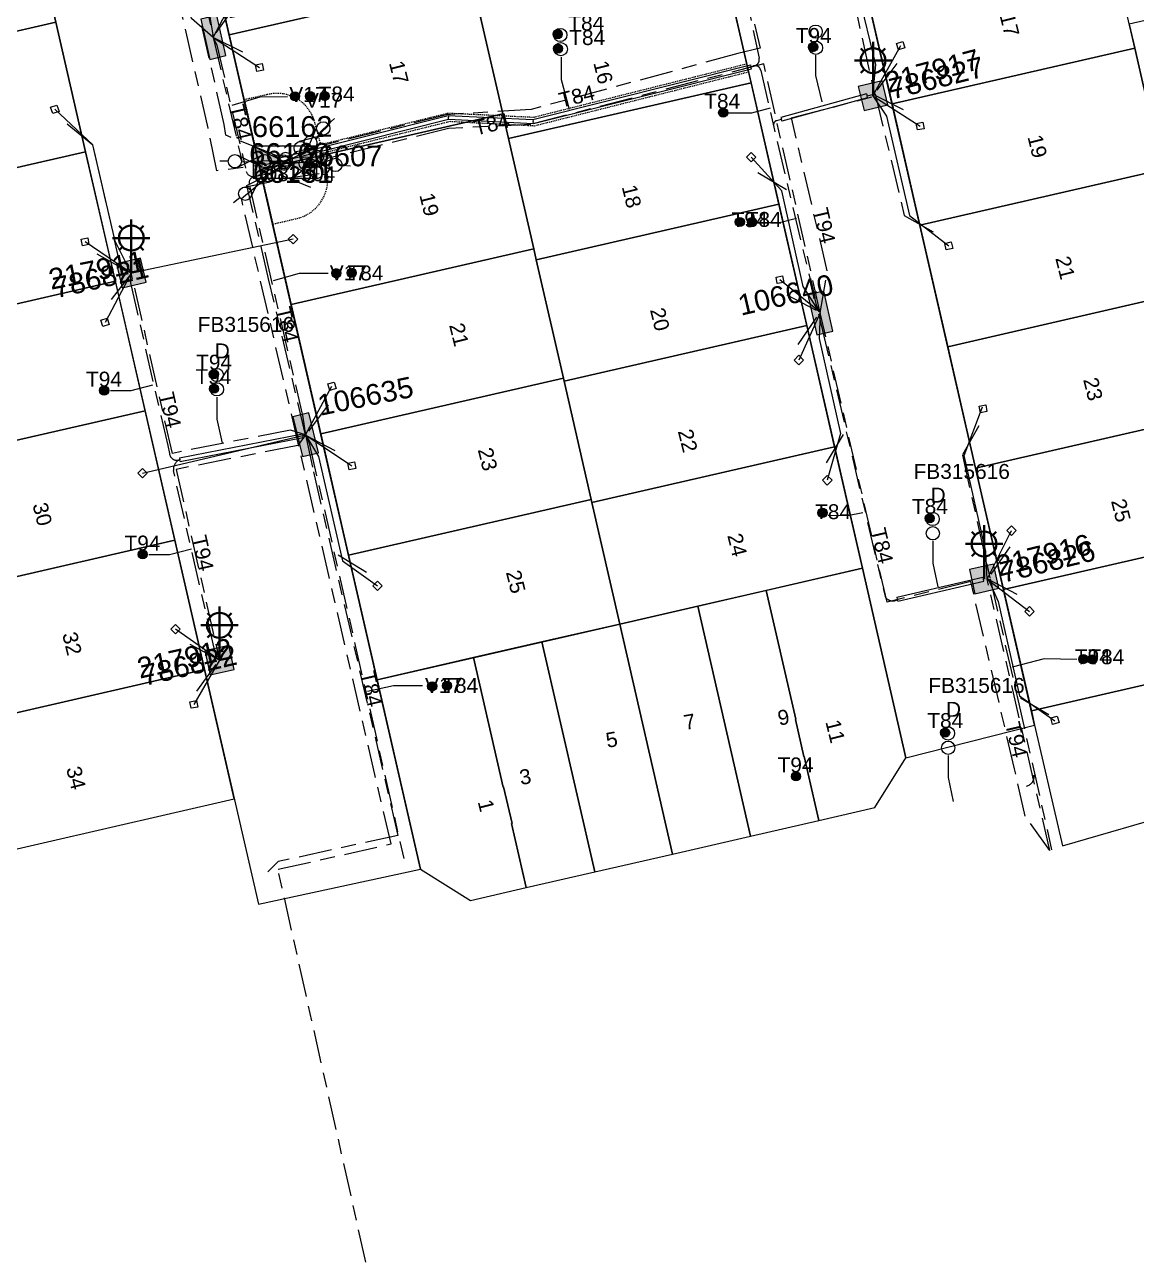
# Model space of a CAD drawing. Header units: metres. Extents: x 303957 to 307239, y 6268736 to 6272503.
# Drawn here: x 305693.5 to 305827.4, y 6269328.5 to 6269477.6 of the extents above; entities that cross this region are included whole.
import ezdxf
from ezdxf.enums import TextEntityAlignment as Align

# ---------------------------------------------------------------- set-up
doc = ezdxf.new("R2010")
doc.units = ezdxf.units.M
for name, pattern in [('Cable Exist UG', [8.2, 4, -1.2, 1.8, -1.2]), ('HIDDEN', [0.375, 0.25, -0.125]), ('HIDDEN2', [0.1875, 0.125, -0.0625])]:
    doc.linetypes.add(name, pattern=pattern)
doc.layers.get('0').update_dxf_attribs({"color": 6})
for name, color, linetype, lineweight in [('Cadastre Land Parcels_SP_EXT', 9, 'Continuous', 5), ('Cadastre Other Property_SP_EXT', 9, 'HIDDEN', 5), ('Cadastre Roads_SP_EXT', 9, 'Continuous', 5)]:
    doc.layers.add(name, color=color, linetype=linetype, lineweight=lineweight)
for name, color, linetype in [('Duct_SP_EXT', 7, 'Continuous'), ('Equip_HV_EXT', 7, 'Continuous'), ('Equip_LV_EXT', 7, 'Continuous'), ('Equip_SP_SL_EXT', 7, 'Continuous'), ('Mains_HV_EXT', 7, 'Continuous'), ('Mains_LV_EXT', 7, 'Continuous'), ('Services_SP_EXT', 7, 'Continuous'), ('Sub_SP_EXT', 7, 'Continuous'), ('SupportsUG_SP_LV_EXT', 7, 'Continuous'), ('SupportsUG_SP_LV_SL_EXT', 7, 'Continuous'), ('Trench_SP_EXT', 7, 'Continuous')]:
    doc.layers.add(name, color=color, linetype=linetype)
doc.styles.add('COLUMN_LABEL', font='arial.ttf')
doc.styles.add('iecARIAL', font='arial.ttf', dxfattribs={"height": 2})
doc.styles.add('POLE_LABEL', font='arial.ttf')
doc.styles.get("Standard").update_dxf_attribs({"font": 'arial.ttf'})
doc.styles.add('SWITCH_LABEL', font='arial.ttf', dxfattribs={"height": 2.5})

# ---------------------------------------------------------------- blocks, each defined once
blk = doc.blocks.new('SUB_PADMOUNT_EXT')
for points in [[(0, 0), (-3.84, 1.92), (-3.84, -1.92)], [(0, 0), (3.84, 1.92), (3.84, -1.92)]]:
    blk.add_hatch(color=256).paths.add_polyline_path(points)
for p, q in [((3.84, 1.92), (-3.84, -1.92)), ((-3.84, 1.92), (3.84, -1.92))]:
    blk.add_line(p, q)
blk.add_lwpolyline([(-3.84, -1.92), (3.84, -1.92), (3.84, 1.92), (-3.84, 1.92)], close=True)
for tag, height, flags, p in [('ASSET_NUM', 2.5, 8, (2, 2)), ('STREET_CODE', 0.2, 9, (1.5, 0)), ('CONSTRUCTED_VOLTAGE', 0.2, 9, (1.5, -0.2)), ('OPERATING_VOLTAGE', 0.2, 9, (1.5, -0.6)), ('ORIENTATION', 0.2, 9, (1.5, -0.8)), ('OWNED_BY', 0.2, 9, (1.5, -1)), ('OPERATED_BY', 0.2, 9, (1.5, -1.2)), ('NO_PHASES', 0.2, 9, (1.5, -0.4)), ('MAINTAINED_BY', 0.2, 9, (1.5, -1.4)), ('SECONDARY_VOLTAGE', 0.2, 9, (1.5, -1.6)), ('STATE', 0.2, 9, (1.5, -1.8)), ('SUBSTATION_TYPE', 0.2, 9, (1.5, -2.2)), ('STREETNAME', 0.2, 9, (1.5, -3)), ('PARENT', 0.2, 9, (1.5, -2)), ('USAGE', 0.2, 9, (1.5, -2.4)), ('LEGEND', 0.2, 9, (1.5, -2.6)), ('LOCATION', 0.2, 9, (1.5, -2.8)), ('SUBURB', 0.2, 9, (1.5, -3.2)), ('Z', 0.2, 1, (1.5, -3.6)), ('NOTES', 0.2, 9, (1.5, -3.4))]:
    blk.add_attdef(tag, text='', height=height, dxfattribs=dict(flags=flags)).set_placement(p, align=Align.MIDDLE_LEFT)
blk = doc.blocks.new('COLUMN_EXT')
blk.add_hatch(color=256).paths.add_polyline_path([(-1.49, 1.48), (-1.49, -1.49), (1.48, -1.49), (1.48, 1.48)])
blk.add_lwpolyline([(-1.49, -1.49), (1.48, -1.49), (1.48, 1.48), (-1.49, 1.48)], close=True)
for tag, height, style, flags, p in [('ASSET_NUM', 2.5, 'COLUMN_LABEL', 8, (2, 2)), ('STRUCTURE_PLANT_NUMBER', 0.2, 'POLE_LABEL', 9, (1.81, 0.03)), ('STREET_CODE', 0.2, 'COLUMN_LABEL', 9, (1.81, -0.2))]:
    blk.add_attdef(tag, text='', height=height, dxfattribs=dict(style=style, flags=flags)).set_placement(p, align=Align.MIDDLE_LEFT)
at = {"flags": 9}
for tag, p in [('COLUMN_TYPE', (1.81, -0.4)), ('OWNED_BY', (1.81, -0.6)), ('STATE', (1.81, -0.8)), ('USAGE', (1.81, -1)), ('LEGEND', (1.81, -1.2)), ('LOCATION', (1.81, -1.4)), ('STREETNAME', (1.81, -1.6)), ('SUBURB', (1.81, -1.8)), ('NOTES', (1.81, -2))]:
    blk.add_attdef(tag, text='', height=0.2, dxfattribs=at).set_placement(p, align=Align.MIDDLE_LEFT)
at = {"flags": 1}
blk.add_attdef('Z', (1.81, -2.35), '', height=0.2, dxfattribs=at)
blk = doc.blocks.new('PILLAR_EXT')
blk.add_hatch(color=256).paths.add_polyline_path([(-2.475, 0.99), (-2.475, -0.99), (2.475, -0.99), (2.475, 0.99)])
blk.add_lwpolyline([(-2.475, -0.99), (2.475, -0.99), (2.475, 0.99), (-2.475, 0.99)], close=True)
at = {"style": 'iecARIAL', "flags": 8}
blk.add_attdef('ASSET_NUM', (1.5, 3.5), '', height=2.5, dxfattribs=at)
for tag, p, flags in [('OWNED_BY', (0, -0.2), 9), ('STATE', (0, -0.4), 9), ('SUPPORT_TYPE', (0, -0.6), 9), ('USAGE', (0, -0.8), 9), ('LEGEND', (0, -1), 9), ('LOCATION', (0, -1.2), 9), ('NOTES', (0, -1.4), 9), ('PARENT', (0, -1.6), 9), ('STREETNAME', (0, -1.8), 9), ('SUBURB', (0, -2), 1)]:
    blk.add_attdef(tag, p, '', height=0.2, dxfattribs=dict(flags=flags))
blk = doc.blocks.new('DUCT_EXT')
blk.add_circle((0, 0.8), 0.8)
at = {"flags": 1}
blk.add_attdef('Z', (0, 0), '', height=0.2, dxfattribs=at)
at = {"flags": 9}
for tag, p in [('DUCT_CODE', (0, 0)), ('XSECT_TYPE', (0, -0.2)), ('STATE', (0, -0.6)), ('FB_REFERENCE', (0, -0.4)), ('NOTES', (0, -0.8))]:
    blk.add_attdef(tag, text='', height=0.2, dxfattribs=at).set_placement(p, align=Align.MIDDLE_LEFT)
blk = doc.blocks.new('SL_LANTERN_EXT')
at = {"lineweight": 40}
for p, q in [((0, 1.97), (0, 6.47)), ((-1.46, 5.68), (-1.06, 5.28)), ((1.46, 5.68), (1.06, 5.28)), ((-2.25, 4.22), (2.25, 4.22)), ((-1.46, 2.76), (-1.06, 3.16)), ((1.46, 2.76), (1.06, 3.16)), ((0, 0), (0, 2.72))]:
    blk.add_line(p, q, dxfattribs=at)
blk.add_circle((0, 4.22), 1.5, dxfattribs=at)
at = {"style": 'iecARIAL', "flags": 8}
blk.add_attdef('ASSET_NUM', (1.5, 1.5), '', height=2.5, dxfattribs=at)
for tag, p, height, flags in [('OPERATING_VOLTAGE', (0.98, -1.65), 0.2, 9), ('CONSTRUCTED_VOLTAGE', (0.98, -0.65), 0.2, 9), ('CONTROL_TYPE', (0.98, -0.85), 0.2, 9), ('LANTERN_PURPOSE', (0.98, -1.05), 0.2, 9), ('LANTERN_TYPE', (0.98, -1.25), 0.2, 9), ('NO_PHASES', (0.98, -1.45), 0.2, 9), ('LNUMBER', (2.18, -3.25), 2.5, 8), ('ORIENTATION', (0.98, -1.85), 0.2, 9), ('OWNED_BY', (0.98, -2.05), 0.2, 9), ('STATE', (0.98, -2.25), 0.2, 9), ('USAGE', (0.98, -2.45), 0.2, 9), ('CEXIST', (0.98, -2.65), 0.2, 9), ('CNEW', (0.98, -2.85), 0.2, 9), ('CNUMBER', (0.98, -3.05), 0.2, 9), ('CREMOVE', (0.98, -3.25), 0.2, 9), ('CREPLACE', (0.98, -3.45), 0.2, 9), ('LKINGHEIGHT', (0.98, -3.65), 0.2, 9), ('LBRACKET', (0.98, -3.85), 0.2, 9), ('LBRACKETVOCAB', (0.98, -4.05), 0.2, 9), ('LCATEGORY', (0.98, -4.25), 0.2, 9), ('LCHARGE1', (0.98, -4.45), 0.2, 9), ('LCHARGE1PERCENT', (0.98, -4.65), 0.2, 9), ('LCHARGE2', (0.98, -4.85), 0.2, 9), ('LCHARGE2PERCENT', (0.98, -5.05), 0.2, 9), ('LCHARGE3', (0.98, -5.25), 0.2, 9), ('LCHARGE3PERCENT', (0.98, -5.45), 0.2, 9), ('LEXIST', (0.98, -5.65), 0.2, 9), ('LLAMP', (0.98, -5.85), 0.2, 9), ('LLAMPVOCAB', (0.98, -6.05), 0.2, 9), ('LMAST', (0.98, -6.25), 0.2, 9), ('LMASTVOCAB', (0.98, -6.45), 0.2, 9), ('LNEW', (0.98, -6.65), 0.2, 9), ('LANTNUMBER', (0.98, -6.85), 0.2, 9), ('LOUTREACH', (0.98, -7.25), 0.2, 9), ('LOUTREACHVOCAB', (0.98, -7.45), 0.2, 9), ('LRATECODE', (0.98, -7.65), 0.2, 9), ('LREMOVE', (0.98, -7.85), 0.2, 9), ('LREPLACE', (0.98, -8.05), 0.2, 9), ('LTYPE', (0.98, -8.25), 0.2, 9), ('LTYPEVOCAB', (0.98, -8.45), 0.2, 9), ('LEGEND', (0.98, -8.65), 0.2, 9), ('LOCATION', (0.98, -8.85), 0.2, 9), ('NOTES', (0.98, -9.05), 0.2, 9), ('STREETNAME', (0.98, -9.25), 0.2, 9), ('SUBURB', (0.98, -9.45), 0.2, 1)]:
    blk.add_attdef(tag, p, '', height=height, dxfattribs=dict(flags=flags))
blk = doc.blocks.new('CCP_EXT')
at = {"flags": 9}
for tag, p in [('STATE', (0, -1.8)), ('LIFE_SUPPORT', (0, -1.6)), ('NOTES', (0, -2))]:
    blk.add_attdef(tag, text='', height=0.2, dxfattribs=at).set_placement(p, align=Align.MIDDLE_LEFT)
blk.add_wipeout([(0, 0.57), (0.57, 0), (0, -0.57), (-0.57, 0)])
blk.add_lwpolyline([(-0.57, 0), (0, 0.57), (0.57, 0), (0, -0.57), (-0.57, 0)])
at = {"flags": 1}
blk.add_attdef('Z', (0, 0), '', height=0.2, dxfattribs=at)
at = {"flags": 9}
for tag, p in [('CCP_TYPE', (0, 0)), ('CONSTRUCTED_VOLTAGE', (0, -0.2)), ('OPERATING_VOLTAGE', (0, -0.6)), ('ORIENTATION', (0, -0.8)), ('OWNED_BY', (0, -1)), ('NO_PHASES', (0, -0.4)), ('USAGE', (0, -1.2)), ('LEGEND', (0, -1.4))]:
    blk.add_attdef(tag, text='', height=0.2, dxfattribs=at).set_placement(p, align=Align.MIDDLE_LEFT)
blk = doc.blocks.new('LV_UG_DFUSE_CLOSED_EXT')
for points in [[(1, 0), (0, 0)], [(5.04, 0.73), (2.16, -0.72)], [(5.05, -0.71), (2.16, 0.72)], [(6.2, 0.01), (7.2, 0.01)]]:
    blk.add_lwpolyline(points)
for centre in [(1.8, 0), (5.4, 0.01)]:
    blk.add_circle(centre, 0.8)
at = {"flags": 9}
for tag, p in [('ACTUAL_STATUS', (0, 0)), ('CONSTRUCTED_VOLTAGE', (0, -0.2)), ('OPERATING_VOLTAGE', (0, -0.6)), ('ORIENTATION', (0, -0.8)), ('STATE', (0, -1)), ('SWITCH_TYPE', (0, -1.2)), ('NO_PHASES', (0, -0.4)), ('USAGE', (0, -1.4)), ('NOTES', (0, -1.6))]:
    blk.add_attdef(tag, text='', height=0.2, dxfattribs=at).set_placement(p, align=Align.MIDDLE_LEFT)
at = {"flags": 1}
blk.add_attdef('Z', (0, 0), '', height=0.2, dxfattribs=at)
blk = doc.blocks.new('SWG_HOLEC_SU_EXT')
blk.add_line((1.8, -2), (5.8, -2))
for points in [[(1, 0), (0, 0)], [(6.6, 0), (7.6, 0)]]:
    blk.add_lwpolyline(points)
for points in [[(1.8, -0.8, 1), (1.8, 0.8, 1)], [(5.8, -0.8, 1), (5.8, 0.8, 1)]]:
    blk.add_lwpolyline(points, format="xyb", close=True)
at = {"style": 'SWITCH_LABEL', "flags": 8}
blk.add_attdef('ASSET_NUM', text='', height=2.5, rotation=179.9544, dxfattribs=at).set_placement((-2.4, 0), align=Align.MIDDLE_LEFT)
at = {"flags": 1}
blk.add_attdef('Z', (0, 0), '', height=0.2, dxfattribs=at)
at = {"flags": 9}
for tag, p in [('ACTUAL_STATUS', (0, -0.4)), ('CONSTRUCTED_VOLTAGE', (0, -0.6)), ('OPERATING_VOLTAGE', (0, -1)), ('ORIENTATION', (0, -1.2)), ('OWNED_BY', (0, -1.4)), ('NO_PHASES', (0, -0.8)), ('STATE', (0, -1.8)), ('SWITCH_TYPE', (0, -2)), ('STREETNAME', (0, -2.6)), ('SUBURB', (0, -2.8)), ('PARENT', (0, -1.6)), ('USAGE', (0, -2.2)), ('LOCATION', (0, -2.4)), ('NOTES', (0, -3))]:
    blk.add_attdef(tag, text='', height=0.2, dxfattribs=at).set_placement(p, align=Align.MIDDLE_LEFT)
at = {"style": 'SWITCH_LABEL', "flags": 9}
blk.add_attdef('STREET_CODE', text='', height=0.2, dxfattribs=at).set_placement((0, -0.2), align=Align.MIDDLE_LEFT)
blk = doc.blocks.new('CABLE_LARGE_EXT')
h = blk.add_hatch(color=256)
edge = h.paths.add_edge_path()
edge.add_arc((0, 0.55), 0.55, 0, 360)
blk.add_circle((0, 0.55), 0.55)
at = {"flags": 1}
blk.add_attdef('Z', (0, 0), '', height=0.2, dxfattribs=at)
at = {"flags": 9}
for tag, p in [('COND_CODE', (0, 0)), ('STATE', (0, -0.4)), ('XSECT_SIZE', (0, -0.6)), ('FB_REFERENCE', (0, -0.2)), ('NOTES', (0, -0.8))]:
    blk.add_attdef(tag, text='', height=0.2, dxfattribs=at).set_placement(p, align=Align.MIDDLE_LEFT)

msp = doc.modelspace()

# ---------------------------------------------------------------- linework, layer by layer
at = {"layer": 'Cadastre Land Parcels_SP_EXT', "linetype": 'Continuous'}
for points in [[(305747.32, 6269483.13), (305745.02, 6269493.16), (305743.59, 6269499.38), (305714.35, 6269492.67), (305718.08, 6269476.42), (305747.32, 6269483.13)], [(305697.21, 6269477.92), (305693.63, 6269493.52), (305662.9, 6269486.46), (305666.48, 6269470.87), (305697.21, 6269477.92)], [(305827.21, 6269474.79), (305823.86, 6269489.41), (305794.62, 6269482.7), (305797.97, 6269468.08), (305827.21, 6269474.79)], [(305780.97, 6269470.63), (305777.62, 6269485.25), (305748.38, 6269478.54), (305751.05, 6269466.88), (305751.73, 6269463.92), (305780.97, 6269470.63)], [(305858.92, 6269470.78), (305855.79, 6269484.43), (305826.55, 6269477.7), (305827.21, 6269474.79), (305829.68, 6269464.05), (305858.92, 6269470.78)], [(305751.05, 6269466.88), (305748.38, 6269478.54), (305747.32, 6269483.13), (305718.08, 6269476.42), (305721.81, 6269460.17), (305751.05, 6269466.88)], [(305700.79, 6269462.33), (305697.21, 6269477.92), (305666.48, 6269470.87), (305670.06, 6269455.27), (305700.79, 6269462.33)], [(305830.57, 6269460.17), (305827.21, 6269474.79), (305797.97, 6269468.08), (305801.33, 6269453.46), (305830.57, 6269460.17)], [(305784.33, 6269456.01), (305780.97, 6269470.63), (305751.73, 6269463.92), (305754.78, 6269450.64), (305755.09, 6269449.3), (305784.33, 6269456.01)], [(305754.78, 6269450.64), (305751.73, 6269463.92), (305751.05, 6269466.88), (305721.81, 6269460.17), (305725.54, 6269443.92), (305754.78, 6269450.64)], [(305704.37, 6269446.73), (305700.79, 6269462.33), (305670.06, 6269455.27), (305673.63, 6269439.67), (305704.37, 6269446.73)], [(305833.93, 6269445.55), (305830.57, 6269460.17), (305801.33, 6269453.46), (305804.69, 6269438.83), (305833.93, 6269445.55)], [(305787.69, 6269441.39), (305784.33, 6269456.01), (305755.09, 6269449.3), (305758.36, 6269435.04), (305758.45, 6269434.67), (305787.69, 6269441.39)], [(305758.36, 6269435.04), (305755.09, 6269449.3), (305754.78, 6269450.64), (305725.54, 6269443.92), (305729.12, 6269428.33), (305758.36, 6269435.04)], [(305707.95, 6269431.13), (305704.37, 6269446.73), (305673.63, 6269439.67), (305677.21, 6269424.08), (305707.95, 6269431.13)], [(305837.28, 6269430.93), (305833.93, 6269445.55), (305804.69, 6269438.83), (305808.04, 6269424.21), (305837.28, 6269430.93)], [(305791.04, 6269426.76), (305787.69, 6269441.39), (305758.45, 6269434.67), (305761.72, 6269420.42), (305761.8, 6269420.05), (305791.04, 6269426.76)], [(305761.72, 6269420.42), (305758.45, 6269434.67), (305758.36, 6269435.04), (305729.12, 6269428.33), (305732.48, 6269413.71), (305761.72, 6269420.42)], [(305711.53, 6269415.54), (305707.95, 6269431.13), (305677.21, 6269424.08), (305680.79, 6269408.48), (305711.53, 6269415.54)], [(305840.64, 6269416.3), (305837.28, 6269430.93), (305808.04, 6269424.21), (305811.4, 6269409.59), (305840.64, 6269416.3)], [(305794.4, 6269412.14), (305791.04, 6269426.76), (305761.8, 6269420.05), (305765.16, 6269405.43), (305794.4, 6269412.14)], [(305765.16, 6269405.43), (305761.8, 6269420.05), (305761.72, 6269420.42), (305732.48, 6269413.71), (305735.92, 6269398.72), (305765.16, 6269405.43)], [(305715.11, 6269399.94), (305711.53, 6269415.54), (305680.79, 6269408.48), (305684.37, 6269392.88), (305715.11, 6269399.94)], [(305843.99, 6269401.68), (305840.64, 6269416.3), (305811.4, 6269409.59), (305814.76, 6269394.97), (305843.99, 6269401.68)], [(305794.4, 6269412.14), (305782.8, 6269409.48), (305786.36, 6269393.95), (305786.33, 6269393.94), (305787.34, 6269389.46), (305787.39, 6269389.47), (305789.16, 6269381.77), (305795.89, 6269383.32), (305799.64, 6269389.31), (305794.4, 6269412.14)], [(305786.33, 6269393.94), (305786.36, 6269393.95), (305782.8, 6269409.48), (305774.55, 6269407.59), (305780.91, 6269379.88), (305789.16, 6269381.77), (305787.39, 6269389.47), (305787.34, 6269389.46), (305786.33, 6269393.94)], [(305780.91, 6269379.88), (305774.55, 6269407.59), (305765.16, 6269405.43), (305771.52, 6269377.72), (305780.91, 6269379.88)], [(305771.52, 6269377.72), (305765.16, 6269405.43), (305755.78, 6269403.28), (305762.14, 6269375.57), (305771.52, 6269377.72)], [(305755.78, 6269403.28), (305747.52, 6269401.38), (305751.11, 6269385.78), (305751.16, 6269385.8), (305752.17, 6269381.39), (305752.12, 6269381.38), (305753.88, 6269373.68), (305762.14, 6269375.57), (305755.78, 6269403.28)], [(305747.52, 6269401.38), (305735.92, 6269398.72), (305741.16, 6269375.88), (305747.15, 6269372.13), (305753.88, 6269373.68), (305752.12, 6269381.38), (305752.17, 6269381.39), (305751.16, 6269385.8), (305751.11, 6269385.78), (305747.52, 6269401.38)], [(305847.35, 6269387.06), (305843.99, 6269401.68), (305814.76, 6269394.97), (305815.15, 6269393.26), (305818.49, 6269378.72), (305847.35, 6269387.06)], [(305718.7, 6269384.35), (305715.11, 6269399.94), (305684.37, 6269392.88), (305686.03, 6269385.67), (305687.95, 6269377.29), (305718.7, 6269384.35)]]:
    msp.add_lwpolyline(points, close=True, dxfattribs=at)
at = {"layer": 'Duct_SP_EXT'}
for p, q in [((305754.69, 6269466.2), (305780.89, 6269472.78)), ((305754.74, 6269465.72), (305781.01, 6269472.31)), ((305780.89, 6269472.78), (305780.95, 6269472.54)), ((305781.01, 6269472.31), (305780.95, 6269472.54)), ((305794.88, 6269469.29), (305784.57, 6269466.46)), ((305794.88, 6269469.29), (305794.95, 6269469.06)), ((305795.01, 6269468.83), (305794.95, 6269469.06)), ((305795.01, 6269468.83), (305784.69, 6269466)), ((305724.15, 6269461.6), (305744.49, 6269466.71)), ((305724.27, 6269461.13), (305744.53, 6269466.23)), ((305744.49, 6269466.71), (305754.69, 6269466.2)), ((305744.49, 6269466.71), (305744.51, 6269466.47)), ((305744.53, 6269466.23), (305744.51, 6269466.47)), ((305744.53, 6269466.23), (305754.74, 6269465.72)), ((305754.69, 6269466.2), (305754.72, 6269465.96)), ((305784.57, 6269466.46), (305784.63, 6269466.23)), ((305784.69, 6269466), (305784.63, 6269466.23)), ((305754.74, 6269465.72), (305754.72, 6269465.96)), ((305724.15, 6269461.6), (305724.21, 6269461.37)), ((305724.27, 6269461.13), (305724.21, 6269461.37)), ((305712.09, 6269425.46), (305726.91, 6269428.36)), ((305712.19, 6269424.99), (305727, 6269427.89)), ((305726.91, 6269428.36), (305726.95, 6269428.13)), ((305727, 6269427.89), (305726.95, 6269428.13)), ((305712.09, 6269425.46), (305712.14, 6269425.22)), ((305712.19, 6269424.99), (305712.14, 6269425.22)), ((305798.54, 6269408.65), (305808.92, 6269411.06)), ((305808.92, 6269411.06), (305808.98, 6269410.83)), ((305798.65, 6269408.19), (305809.03, 6269410.59)), ((305809.03, 6269410.59), (305808.98, 6269410.83)), ((305798.54, 6269408.65), (305798.6, 6269408.42)), ((305798.65, 6269408.19), (305798.6, 6269408.42))]:
    msp.add_line(p, q, dxfattribs=at)
for points in [[(305758.08, 6269473.7), (305758.09, 6269471.01), (305759.05, 6269467.45)], [(305788.73, 6269473.94), (305788.73, 6269471.52), (305789.51, 6269468.35)], [(305725.12, 6269468.92), (305721.8, 6269468.91), (305718.41, 6269467.9)], [(305778.26, 6269467), (305781.05, 6269467.02), (305783.33, 6269467.61)], [(305781.74, 6269453.79), (305784.41, 6269453.79), (305786.47, 6269454.31)], [(305730.01, 6269447.65), (305726.52, 6269447.65), (305723.37, 6269446.78)], [(305703.78, 6269433.55), (305706.27, 6269433.55), (305708.89, 6269434.24)], [(305716.61, 6269432.77), (305716.61, 6269430.1), (305717.23, 6269427.23)], [(305790.25, 6269418.53), (305792.59, 6269418.52), (305794.44, 6269418.86)], [(305802.87, 6269415.44), (305802.87, 6269412.76), (305803.49, 6269409.9)], [(305708.42, 6269413.81), (305710.91, 6269413.81), (305713.53, 6269414.5)], [(305820.23, 6269401.17), (305816.28, 6269401.24), (305812.46, 6269400.25)], [(305741.38, 6269397.98), (305737.87, 6269397.98), (305734.75, 6269397.31)], [(305804.72, 6269389.6), (305804.72, 6269386.93), (305805.34, 6269384.05)]]:
    msp.add_lwpolyline(points, dxfattribs=at)
at = {"layer": 'Mains_LV_EXT', "linetype": 'Cable Exist UG'}
for points in [[(305708.72, 6269508.39), (305716.17, 6269476.09)], [(305716.17, 6269476.09), (305713.54, 6269478.36), (305713.54, 6269478.36), (305709.56, 6269495.77), (305695.66, 6269494)], [(305727.3, 6269428.23), (305725.49, 6269428.79), (305711.24, 6269425.99), (305706.29, 6269447.71)]]:
    msp.add_lwpolyline(points, dxfattribs=at)
at = {"layer": 'Services_SP_EXT'}
for points in [[(305795.64, 6269469.07), (305796, 6269472.83), (305796, 6269472.83), (305793.28, 6269484.11), (305795.59, 6269489.64)], [(305716.17, 6269476.09), (305719.29, 6269482.06)]]:
    msp.add_lwpolyline(points, dxfattribs=at)
at = {"layer": 'Trench_SP_EXT', "linetype": 'Cable Exist UG'}
for points in [[(305716.2, 6269476.15), (305715.73, 6269479.07), (305715.73, 6269479.07), (305709.29, 6269507.19), (305708.73, 6269508.33)], [(305795.13, 6269487.36), (305792.59, 6269484.02), (305792.59, 6269484.02), (305795.85, 6269469.24)], [(305718.81, 6269479.89), (305716.12, 6269476.13), (305720.16, 6269474.13)], [(305798.54, 6269472.94), (305795.74, 6269469.21), (305799.89, 6269467.15)], [(305794.95, 6269469.06), (305795.95, 6269469.3)], [(305781.79, 6269459.81), (305785.58, 6269457.58)], [(305785.27, 6269445.08), (305789.35, 6269442.95)], [(305730.03, 6269431.85), (305727.27, 6269428.18), (305731.37, 6269426.02)], [(305808.42, 6269429.3), (305806.44, 6269425.76), (305806.44, 6269425.76), (305809.75, 6269411.01)], [(305790.05, 6269424.83), (305792.41, 6269428.76)], [(305734.63, 6269411.65), (305730.81, 6269413.95)], [(305812.14, 6269414.73), (305809.45, 6269410.86), (305813.52, 6269408.78)], [(305716.9, 6269401.07), (305712.82, 6269403.28)], [(305714.17, 6269397.32), (305716.91, 6269401.07)]]:
    msp.add_lwpolyline(points, dxfattribs=at)
for points in [[(305775.64, 6269501.47), (305778.82, 6269487.59), (305778.82, 6269487.59), (305779.5, 6269484.96), (305779.5, 6269484.96), (305781.94, 6269473.6), (305781.94, 6269473.6, -0.424714), (305781.41, 6269472.69), (305781.41, 6269472.69), (305780.56, 6269472.44)], [(305779.93, 6269472.27), (305781.28, 6269472.66), (305781.28, 6269472.66, -0.464879), (305782.14, 6269472.11), (305782.14, 6269472.11), (305783.75, 6269465.25)], [(305706.2, 6269447.77), (305706.18, 6269446.55), (305706.18, 6269446.55), (305710.68, 6269426.92), (305710.89, 6269425.96), (305710.89, 6269425.96, 0.514312), (305712.16, 6269425.24)], [(305814.17, 6269385.91, 0.4084), (305815.07, 6269387.21)]]:
    msp.add_lwpolyline(points, format="xyb", dxfattribs=at)

# ---------------------------------------------------------------- block references
at = {"layer": 'Duct_SP_EXT'}
for name, p in [('CABLE_LARGE_EXT', (305757.66, 6269475.94)), ('DUCT_EXT', (305757.98, 6269475.59)), ('DUCT_EXT', (305788.76, 6269475.99)), ('CABLE_LARGE_EXT', (305757.71, 6269474.2)), ('DUCT_EXT', (305758.04, 6269473.88)), ('CABLE_LARGE_EXT', (305788.46, 6269474.38)), ('DUCT_EXT', (305788.79, 6269474.05)), ('CABLE_LARGE_EXT', (305726.02, 6269468.46)), ('CABLE_LARGE_EXT', (305727.85, 6269468.47)), ('CABLE_LARGE_EXT', (305729.6, 6269468.48)), ('CABLE_LARGE_EXT', (305777.62, 6269466.48)), ('CABLE_LARGE_EXT', (305779.62, 6269453.32)), ('CABLE_LARGE_EXT', (305781.08, 6269453.29)), ('CABLE_LARGE_EXT', (305730.99, 6269447.14)), ('CABLE_LARGE_EXT', (305732.84, 6269447.18)), ('CABLE_LARGE_EXT', (305716.24, 6269434.96)), ('DUCT_EXT', (305716.6, 6269434.63)), ('CABLE_LARGE_EXT', (305703.02, 6269433.01)), ('CABLE_LARGE_EXT', (305716.25, 6269433.22)), ('DUCT_EXT', (305716.61, 6269432.9)), ('CABLE_LARGE_EXT', (305789.58, 6269418.27)), ('CABLE_LARGE_EXT', (305802.51, 6269417.62)), ('DUCT_EXT', (305802.86, 6269417.28)), ('DUCT_EXT', (305802.88, 6269415.56)), ('CABLE_LARGE_EXT', (305707.66, 6269413.27)), ('CABLE_LARGE_EXT', (305821.02, 6269400.65)), ('CABLE_LARGE_EXT', (305822.1, 6269400.62)), ('CABLE_LARGE_EXT', (305742.55, 6269397.38)), ('CABLE_LARGE_EXT', (305744.33, 6269397.45)), ('DUCT_EXT', (305804.71, 6269391.45)), ('CABLE_LARGE_EXT', (305804.36, 6269391.79)), ('DUCT_EXT', (305804.73, 6269389.72)), ('CABLE_LARGE_EXT', (305786.38, 6269386.52))]:
    msp.add_blockref(name, p, dxfattribs=at)
at = {"layer": 'Equip_HV_EXT'}
ref = msp.add_blockref('SWG_HOLEC_SU_EXT', (305723.24, 6269462.09), dxfattribs=dict(at, rotation=338.1524675818252))
ref.add_attrib('ASSET_NUM', '66162', dxfattribs={"layer": '0', "height": 2.5, "rotation": 0.2005, "style": 'SWITCH_LABEL'}).set_placement((305720.84, 6269463.34), align=Align.BOTTOM_LEFT)
ref = msp.add_blockref('SWG_HOLEC_SU_EXT', (305723.32, 6269459.82), dxfattribs=dict(at, rotation=38.15246759604522))
ref.add_attrib('ASSET_NUM', '66161', dxfattribs={"layer": '0', "height": 2.5, "rotation": 0.0513, "style": 'SWITCH_LABEL'}).set_placement((305720.92, 6269461.07), align=Align.TOP_LEFT)
ref = msp.add_blockref('SWG_HOLEC_SU_EXT', (305722.9, 6269460.85), dxfattribs=dict(at, rotation=8.152467438802159))
ref.add_attrib('ASSET_NUM', '66160', dxfattribs={"layer": '0', "height": 2.5, "rotation": 0.2444, "style": 'SWITCH_LABEL'}).set_placement((305720.5, 6269462.1), align=Align.MIDDLE_LEFT)
at = {"layer": 'Equip_LV_EXT'}
for p, rotation in [((305725.35, 6269461.59), 40.96467039441472), ((305724.17, 6269461.19), 180.0844083620738), ((305725.51, 6269461.02), 356.8289446742096), ((305724.27, 6269460.59), 217.9187875470446)]:
    msp.add_blockref('LV_UG_DFUSE_CLOSED_EXT', p, dxfattribs=dict(at, rotation=rotation))
at = {"layer": 'Equip_SP_SL_EXT'}
ref = msp.add_blockref('SL_LANTERN_EXT', (305795.68, 6269469.08), dxfattribs=at)
ref.add_attrib('ASSET_NUM', '217917', dxfattribs={"layer": '0', "height": 2.5, "rotation": 14.7363, "style": 'iecARIAL'}).set_placement((305797.18, 6269470.58), align=Align.MIDDLE_LEFT)
ref = msp.add_blockref('SL_LANTERN_EXT', (305706.29, 6269447.71), dxfattribs=at)
ref.add_attrib('ASSET_NUM', '217911', dxfattribs={"layer": '0', "height": 2.5, "rotation": 11.3662, "style": 'iecARIAL'}).set_placement((305707.79, 6269449.21), align=Align.MIDDLE_RIGHT)
ref = msp.add_blockref('SL_LANTERN_EXT', (305809.05, 6269410.85), dxfattribs=at)
ref.add_attrib('ASSET_NUM', '217916', dxfattribs={"layer": '0', "height": 2.5, "rotation": 13.7558, "style": 'iecARIAL'}).set_placement((305810.55, 6269412.35), align=Align.MIDDLE_LEFT)
ref = msp.add_blockref('SL_LANTERN_EXT', (305716.92, 6269401.06), dxfattribs=at)
ref.add_attrib('ASSET_NUM', '217912', dxfattribs={"layer": '0', "height": 2.5, "rotation": 12.4049, "style": 'iecARIAL'}).set_placement((305718.42, 6269402.56), align=Align.MIDDLE_RIGHT)
at = {"layer": 'Sub_SP_EXT'}
ref = msp.add_blockref('SUB_PADMOUNT_EXT', (305724.82, 6269461.07), dxfattribs=at)
ref.add_attrib('ASSET_NUM', '26607', dxfattribs={"layer": '0', "height": 2.5}).set_placement((305726.82, 6269461.82), align=Align.MIDDLE_LEFT)
at = {"layer": 'SupportsUG_SP_LV_EXT'}
ref = msp.add_blockref('PILLAR_EXT', (305716.17, 6269476.09), dxfattribs=dict(at, rotation=102.9523651581996))
ref.add_attrib('ASSET_NUM', '106634', dxfattribs={"layer": '0', "height": 2.5, "rotation": 11.3428, "style": 'iecARIAL'}).set_placement((305717.67, 6269479.59), align=Align.MIDDLE_LEFT)
ref = msp.add_blockref('PILLAR_EXT', (305789.32, 6269442.91), dxfattribs=dict(at, rotation=282.8552736592268))
ref.add_attrib('ASSET_NUM', '106640', dxfattribs={"layer": '0', "height": 2.5, "rotation": 13.0505, "style": 'iecARIAL'}).set_placement((305790.82, 6269446.41), align=Align.MIDDLE_RIGHT)
ref = msp.add_blockref('PILLAR_EXT', (305727.3, 6269428.23), dxfattribs=dict(at, rotation=283.9241593245511))
ref.add_attrib('ASSET_NUM', '106635', dxfattribs={"layer": '0', "height": 2.5, "rotation": 11.5133, "style": 'iecARIAL'}).set_placement((305728.8, 6269431.73), align=Align.MIDDLE_LEFT)
at = {"layer": 'SupportsUG_SP_LV_SL_EXT'}
ref = msp.add_blockref('COLUMN_EXT', (305795.68, 6269469.08), dxfattribs=dict(at, rotation=193.5734061093581))
ref.add_attrib('ASSET_NUM', '786827', dxfattribs={"layer": '0', "height": 2.5, "rotation": 13.8872, "style": 'COLUMN_LABEL'}).set_placement((305797.68, 6269469.83), align=Align.MIDDLE_LEFT)
ref = msp.add_blockref('COLUMN_EXT', (305706.29, 6269447.71), dxfattribs=dict(at, rotation=193.6045467934192))
ref.add_attrib('ASSET_NUM', '786821', dxfattribs={"layer": '0', "height": 2.5, "rotation": 12.8338, "style": 'COLUMN_LABEL'}).set_placement((305708.29, 6269448.46), align=Align.MIDDLE_RIGHT)
ref = msp.add_blockref('COLUMN_EXT', (305809.05, 6269410.85), dxfattribs=dict(at, rotation=192.6108678555093))
ref.add_attrib('ASSET_NUM', '786826', dxfattribs={"layer": '0', "height": 2.5, "rotation": 13.7389, "style": 'COLUMN_LABEL'}).set_placement((305811.05, 6269411.6), align=Align.MIDDLE_LEFT)
ref = msp.add_blockref('COLUMN_EXT', (305716.92, 6269401.06), dxfattribs=dict(at, rotation=192.9066459973259))
ref.add_attrib('ASSET_NUM', '786822', dxfattribs={"layer": '0', "height": 2.5, "rotation": 13.0742, "style": 'COLUMN_LABEL'}).set_placement((305718.92, 6269401.81), align=Align.MIDDLE_RIGHT)

# ---------------------------------------------------------------- texts
at = {"layer": 'Cadastre Land Parcels_SP_EXT', "linetype": 'Continuous'}
for s, rotation, p in [('17', 283.9924, (305810.92, 6269478.75)), ('17', 283.9944, (305737.33, 6269473.03)), ('16', 283.9933, (305761.95, 6269473.04)), ('19', 283.9906, (305814.27, 6269464.12)), ('19', 283.9944, (305740.99, 6269457.11)), ('18', 283.9942, (305765.38, 6269458.1)), ('21', 283.9888, (305817.63, 6269449.5)), ('20', 283.9897, (305768.78, 6269443.28)), ('21', 283.9926, (305744.58, 6269441.44)), ('23', 283.9897, (305820.98, 6269434.88)), ('22', 283.9942, (305772.14, 6269428.66)), ('23', 283.9933, (305748.03, 6269426.43)), ('30', 283.9926, (305694.37, 6269419.81)), ('25', 283.9933, (305824.34, 6269420.26)), ('24', 283.9933, (305778.1, 6269416.1)), ('25', 283.9935, (305751.42, 6269411.67)), ('32', 283.9917, (305697.95, 6269404.21)), ('7', 9.7998, (305773.03, 6269392.65)), ('9', 9.8755, (305784.35, 6269393.19)), ('11', 283.9924, (305789.92, 6269393.65)), ('5', 10.0975, (305763.65, 6269390.5)), ('34', 283.9926, (305698.43, 6269388.03)), ('3', 9.8755, (305753.23, 6269386.03)), ('1', 283.993, (305748.02, 6269384.02))]:
    msp.add_text(s, height=1.8, rotation=rotation, dxfattribs=at).set_placement(p)
at = {"layer": 'Cadastre Other Property_SP_EXT'}
msp.add_text('082504', height=1.8, dxfattribs=at).set_placement((305722.48, 6269458.78))
at = {"layer": 'Duct_SP_EXT'}
for s, p in [('T84', (305758.95, 6269476.93)), ('T84', (305759.06, 6269475.18)), ('T94', (305786.36, 6269475.43)), ('V17', (305725.33, 6269468.33)), ('V17', (305727.23, 6269467.62)), ('T84', (305728.87, 6269468.38)), ('T84', (305775.33, 6269467.51)), ('T94', (305778.63, 6269453.24)), ('T84', (305780.33, 6269453.27)), ('V17', (305730.21, 6269446.84)), ('T84', (305732.34, 6269446.82)), ('FB315616', (305714.3, 6269440.62)), ('D', (305716.35, 6269437.43)), ('T94', (305714.1, 6269436.07)), ('T94', (305700.83, 6269434.03)), ('T94', (305714.02, 6269434.33)), ('FB315616', (305800.56, 6269422.91)), ('D', (305802.61, 6269420.06)), ('T84', (305788.69, 6269418.06)), ('T84', (305800.36, 6269418.7)), ('T94', (305705.47, 6269414.28)), ('T94', (305819.99, 6269400.59)), ('T84', (305821.61, 6269400.58)), ('V17', (305741.68, 6269397.13)), ('T84', (305743.76, 6269397.13)), ('FB315616', (305802.34, 6269397.13)), ('D', (305804.46, 6269394.25)), ('T84', (305802.21, 6269392.89)), ('T94', (305784.17, 6269387.56))]:
    msp.add_text(s, height=1.8, dxfattribs=at).set_placement(p)
at = {"layer": 'Mains_LV_EXT'}
for s, rotation, p in [('T84', 13.8796, (305758.08, 6269467.61)), ('T84', 282.9553, (305718.09, 6269467.79)), ('T84', 13.9137, (305747.81, 6269464.26)), ('T94', 283.1462, (305788.44, 6269455.33)), ('T84', 283.2282, (305723.69, 6269443.4)), ('T94', 282.841, (305709.62, 6269433.12)), ('T84', 283.1337, (305795.4, 6269416.77)), ('T94', 282.7948, (305713.55, 6269415.88)), ('T84', 282.9481, (305733.85, 6269399.52)), ('T94', 282.9549, (305811.58, 6269393.41))]:
    msp.add_text(s, height=1.8, rotation=rotation, dxfattribs=at).set_placement(p)

# ---------------------------------------------------------------- next in the draw order: block references
at = {"layer": 'Services_SP_EXT'}
for p, rotation in [((305799.01, 6269475.11), 241.5734060243302), ((305721.74, 6269472.48), 146.2978966870001), ((305697.07, 6269467.44), 334.132584085653), ((305801.36, 6269465.42), 145.5734057552517), ((305700.72, 6269451.47), 325.9638648712191), ((305804.8, 6269450.98), 327.4641400882548), ((305784.45, 6269446.9), 325.2613185258522), ((305703.13, 6269441.77), 61.96386483377829), ((305730.47, 6269434.08), 241.9241594404805), ((305808.93, 6269431.35), 235.745847941239), ((305732.87, 6269424.48), 145.9241596660915), ((305713.83, 6269395.74), 144.9066457421602), ((305817.59, 6269393.83), 240.5526366106913)]:
    msp.add_blockref('CCP_EXT', p, dxfattribs=dict(at, rotation=rotation))
for p in [(305780.98, 6269461.66), (305725.78, 6269451.79), (305786.74, 6269437.23), (305707.63, 6269423.6), (305790.16, 6269422.74), (305812.35, 6269416.68), (305735.97, 6269410.04), (305814.53, 6269406.95), (305711.62, 6269404.8)]:
    msp.add_blockref('CCP_EXT', p, dxfattribs=at)

# ---------------------------------------------------------------- next in the draw order: linework, layer by layer
at = {"layer": 'Cadastre Other Property_SP_EXT', "linetype": 'HIDDEN2'}
msp.add_lwpolyline([(305719.92, 6269468.59), (305721.79, 6269460.32), (305723.35, 6269453.61), (305726.05, 6269454.23), (305726.05, 6269454.23, 0.405165), (305729.91, 6269459.82), (305729.91, 6269459.82), (305729.38, 6269462.19), (305744.69, 6269465.99), (305754.89, 6269465.46), (305780.67, 6269471.95), (305780.45, 6269472.89), (305754.75, 6269466.45), (305744.45, 6269466.95), (305729.14, 6269463.16), (305728.33, 6269466.12), (305728.33, 6269466.12, 0.399329), (305722.61, 6269469.19), (305722.61, 6269469.19), (305719.92, 6269468.59)], format="xyb", close=True, dxfattribs=at)
at = {"layer": 'Cadastre Roads_SP_EXT', "linetype": 'Continuous'}
for points in [[(305815.15, 6269393.26), (305775.82, 6269564.58), (305772.47, 6269579.21), (305769.93, 6269590.25), (305754.56, 6269585.71), (305757.48, 6269572.98), (305760.84, 6269558.36), (305764.19, 6269543.74), (305794.4, 6269412.14), (305799.64, 6269389.31), (305815.15, 6269393.26)], [(305741.16, 6269375.88), (305710.62, 6269508.92), (305706.89, 6269525.17), (305703.16, 6269541.42), (305699.43, 6269557.67), (305696.9, 6269568.67), (305677.56, 6269563.54), (305679.31, 6269555.9), (305682.89, 6269540.31), (305686.47, 6269524.71), (305690.05, 6269509.12), (305693.63, 6269493.52), (305697.21, 6269477.92), (305700.79, 6269462.33), (305721.6, 6269371.68), (305741.16, 6269375.88)]]:
    msp.add_lwpolyline(points, close=True, dxfattribs=at)
at = {"layer": 'Mains_HV_EXT', "linetype": 'Cable Exist UG'}
for points in [[(305724.91, 6269461.09), (305716.61, 6269460.03), (305715.55, 6269465.18), (305715.55, 6269465.18), (305692.8, 6269564.42), (305692.39, 6269566.12), (305691.66, 6269569.49), (305692.92, 6269575.68), (305691.16, 6269589.42), (305690.78, 6269591.55), (305693.24, 6269590.3), (305693.24, 6269590.3), (305698.93, 6269588.03), (305710.68, 6269591.56), (305733.63, 6269598.43), (305733.63, 6269598.43), (305793.52, 6269616.04), (305869.65, 6269638.41)], [(305724.68, 6269461.03), (305723.17, 6269462.13), (305717.69, 6269464.32), (305717.5, 6269465.62), (305717.5, 6269465.62), (305694.75, 6269564.88), (305694.34, 6269566.56), (305694.34, 6269566.56), (305693.77, 6269569.17), (305698.46, 6269577.39), (305722.95, 6269584.64), (305725.49, 6269579.03), (305726.64, 6269577.56)], [(305734.56, 6269328.54), (305723.97, 6269375.88), (305737.59, 6269378.94), (305737.59, 6269378.94), (305719.7, 6269456.12), (305719.57, 6269456.71), (305724.82, 6269461.07)]]:
    msp.add_lwpolyline(points, dxfattribs=at)
at = {"layer": 'Mains_LV_EXT', "linetype": 'Cable Exist UG'}
for points in [[(305775.9, 6269501.65), (305782.07, 6269474.79), (305779.39, 6269474.14), (305779.39, 6269474.14), (305754.46, 6269467.41), (305744.27, 6269466.79), (305726.2, 6269462.3), (305724.71, 6269461.04)], [(305716.17, 6269476.09), (305719.63, 6269461.12), (305722.92, 6269461.27), (305724.82, 6269461.07)], [(305789.32, 6269442.91), (305782.51, 6269472.92), (305782.51, 6269472.92), (305754.45, 6269465.61), (305744.53, 6269465.12), (305727.81, 6269460.99), (305724.73, 6269461.05)], [(305789.32, 6269442.91), (305790.16, 6269447.99), (305790.16, 6269447.99), (305785.83, 6269466.39), (305795.51, 6269468.92)], [(305727.3, 6269428.23), (305722.83, 6269447.03), (305722.83, 6269447.03), (305720.22, 6269458.25), (305723.38, 6269459.84), (305724.82, 6269461.07)], [(305816.99, 6269378.16), (305814, 6269382.27), (305814, 6269382.27), (305812.72, 6269387.98), (305807.45, 6269410.54), (305797.36, 6269408.07), (305797.36, 6269408.07), (305789.32, 6269442.91)], [(305727.3, 6269428.23), (305726.35, 6269426.94), (305711.69, 6269424.05), (305711.69, 6269424.05), (305716.92, 6269401.06)], [(305727.3, 6269428.23), (305728.23, 6269423.75), (305728.23, 6269423.75), (305738.42, 6269379.97), (305723.99, 6269376.8), (305722.76, 6269375.56)], [(305816.99, 6269378.16), (305809.42, 6269410.85)]]:
    msp.add_lwpolyline(points, dxfattribs=at)
at = {"layer": 'Services_SP_EXT'}
for points in [[(305716.17, 6269476.09), (305721.74, 6269472.48)], [(305795.64, 6269469.07), (305799.01, 6269475.11)], [(305795.64, 6269469.07), (305801.36, 6269465.42)], [(305795.64, 6269469.07), (305797.28, 6269466.62), (305800.05, 6269454.66), (305804.8, 6269450.98)], [(305706.29, 6269447.71), (305704.36, 6269451.57), (305704.36, 6269451.57), (305701.65, 6269463.15), (305697.09, 6269467.47)], [(305789.17, 6269443.07), (305787.27, 6269446.1), (305784.68, 6269457.6), (305780.98, 6269461.66)], [(305706.29, 6269447.71), (305700.72, 6269451.47)], [(305725.78, 6269451.79), (305706.29, 6269447.71)], [(305706.29, 6269447.71), (305703.13, 6269441.77)], [(305789.17, 6269443.07), (305784.45, 6269446.9)], [(305789.32, 6269442.91), (305786.74, 6269437.23)], [(305789.32, 6269442.91), (305789.18, 6269439.82), (305791.76, 6269428.37), (305790.15, 6269422.77)], [(305727.3, 6269428.23), (305730.47, 6269434.08)], [(305809.42, 6269410.85), (305809.28, 6269414.17), (305809.28, 6269414.17), (305806.64, 6269425.71), (305808.85, 6269431.58)], [(305707.63, 6269423.6), (305727.3, 6269428.23)], [(305727.3, 6269428.23), (305732.87, 6269424.48)], [(305727.3, 6269428.23), (305728.83, 6269425.62), (305728.83, 6269425.62), (305731.74, 6269413.05), (305735.97, 6269410.04)], [(305809.42, 6269410.85), (305812.35, 6269416.68)], [(305809.42, 6269410.85), (305814.53, 6269406.95)], [(305809.54, 6269410.89), (305810.75, 6269408.14), (305813.33, 6269396.77), (305817.59, 6269393.76)], [(305716.92, 6269401.06), (305711.62, 6269404.8)], [(305716.92, 6269401.06), (305713.83, 6269395.74)]]:
    msp.add_lwpolyline(points, dxfattribs=at)
at = {"layer": 'Trench_SP_EXT', "linetype": 'Cable Exist UG'}
for points in [[(305716.17, 6269476.09), (305716.6, 6269475.17), (305716.6, 6269475.17), (305720.14, 6269459.94), (305720.14, 6269459.94, 0.371211), (305721.16, 6269459.34)], [(305789.35, 6269443), (305788.89, 6269443.72), (305788.89, 6269443.72), (305783.7, 6269465.48), (305783.7, 6269465.48, -0.414057), (305784.07, 6269466.07), (305784.07, 6269466.07), (305784.63, 6269466.23)], [(305727.31, 6269428.18), (305727.02, 6269430.34), (305727.02, 6269430.34), (305720.5, 6269458.45), (305720.5, 6269458.45, -0.392284), (305721.08, 6269459.32), (305721.08, 6269459.32), (305723.38, 6269459.87)], [(305786.64, 6269439.1), (305789.12, 6269442.74), (305789.38, 6269441.62), (305789.38, 6269441.62), (305797.13, 6269408.73), (305797.13, 6269408.73, 0.466952), (305798.74, 6269408.47)], [(305716.9, 6269401.14), (305716.35, 6269402.17), (305716.35, 6269402.17), (305711.37, 6269423.92), (305711.37, 6269423.92, -0.331861), (305712.12, 6269425.23)]]:
    msp.add_lwpolyline(points, format="xyb", dxfattribs=at)
for points in [[(305795.95, 6269469.3), (305799.43, 6269454.65), (305803.26, 6269452.48)], [(305706.28, 6269447.74), (305705.09, 6269448.19), (305705.09, 6269448.19), (305701.67, 6269463.11), (305698.5, 6269465.69)], [(305702.13, 6269450.01), (305706.3, 6269447.69), (305703.5, 6269444.03)], [(305727.32, 6269428.25), (305727.74, 6269427.2), (305727.74, 6269427.2), (305739.12, 6269377.18)], [(305809.78, 6269410.89), (305813.04, 6269396.69), (305813.04, 6269396.69), (305817.2, 6269378.24)], [(305816.87, 6269394.47), (305813.08, 6269396.71)]]:
    msp.add_lwpolyline(points, dxfattribs=at)

doc.saveas('drawing.dxf')
